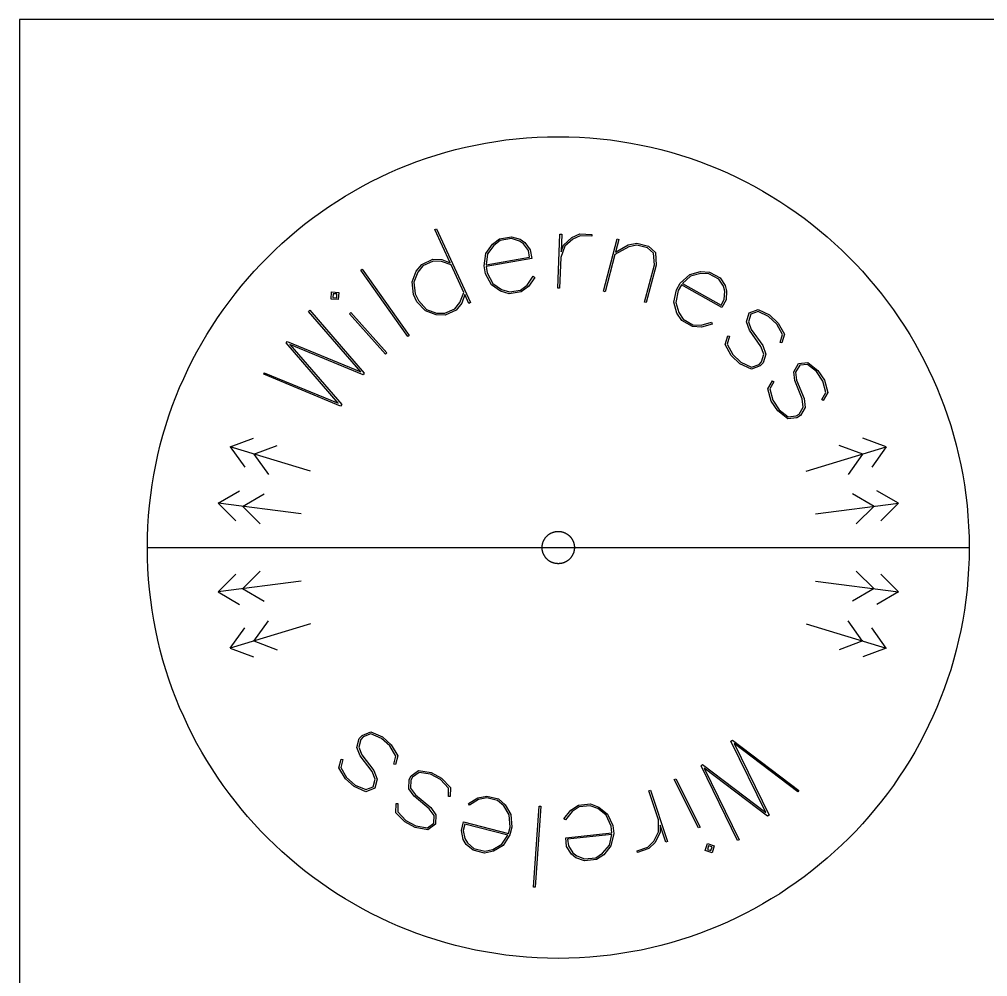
# Model space of a CAD drawing. Extents: x -395 to 418, y -217 to 240.
# Drawn here: x -395.2 to -296.2, y 142.1 to 240 of the extents above; entities that cross this region are included whole.
import ezdxf

# ---------------------------------------------------------------- set-up
doc = ezdxf.new("R2010")
doc.units = 0
doc.layers.add('DEFAULT', color=7, linetype='CONTINUOUS')

# ---------------------------------------------------------------- blocks, each defined once
blk = doc.blocks.new('BLOCK_13')
at = {"layer": 'DEFAULT', "color": 7}
blk.add_line((-395.211, 239.965), (-395.211, -217.035), dxfattribs=at)
blk = doc.blocks.new('BLOCK_12')
at = {"layer": 'DEFAULT', "color": 7}
blk.add_line((417.789, 239.965), (-395.211, 239.965), dxfattribs=at)

msp = doc.modelspace()

# ---------------------------------------------------------------- linework, layer by layer
at = {"layer": 'DEFAULT', "color": 5}
for p, q in [((-345.476, 227.633), (-344.421, 227.754)), ((-344.421, 227.754), (-343.358, 227.848)), ((-343.358, 227.848), (-342.288, 227.916)), ((-342.288, 227.916), (-341.21, 227.957)), ((-341.21, 227.957), (-340.126, 227.971)), ((-340.126, 227.971), (-339.042, 227.957)), ((-339.042, 227.957), (-337.965, 227.916)), ((-337.965, 227.916), (-336.895, 227.848)), ((-336.895, 227.848), (-335.832, 227.754)), ((-335.832, 227.754), (-334.777, 227.633)), ((-350.623, 226.648), (-349.612, 226.895)), ((-349.612, 226.895), (-348.591, 227.117)), ((-348.591, 227.117), (-347.561, 227.315)), ((-347.561, 227.315), (-346.523, 227.487)), ((-346.523, 227.487), (-345.476, 227.633)), ((-334.777, 227.633), (-333.73, 227.487)), ((-333.73, 227.487), (-332.692, 227.315)), ((-332.692, 227.315), (-331.662, 227.117)), ((-331.662, 227.117), (-330.641, 226.895)), ((-330.641, 226.895), (-329.63, 226.648)), ((-354.567, 225.422), (-353.597, 225.764)), ((-353.597, 225.764), (-352.616, 226.082)), ((-352.616, 226.082), (-351.624, 226.377)), ((-351.624, 226.377), (-350.623, 226.648)), ((-329.63, 226.648), (-328.628, 226.377)), ((-328.628, 226.377), (-327.637, 226.082)), ((-327.637, 226.082), (-326.656, 225.764)), ((-326.656, 225.764), (-325.685, 225.422)), ((-357.411, 224.261), (-356.475, 224.67)), ((-356.475, 224.67), (-355.527, 225.057)), ((-355.527, 225.057), (-354.567, 225.422)), ((-325.685, 225.422), (-324.726, 225.057)), ((-324.726, 225.057), (-323.778, 224.67)), ((-323.778, 224.67), (-322.842, 224.261)), ((-359.247, 223.376), (-358.335, 223.829)), ((-358.335, 223.829), (-357.411, 224.261)), ((-322.842, 224.261), (-321.918, 223.829)), ((-321.918, 223.829), (-321.006, 223.376)), ((-361.032, 222.406), (-360.146, 222.902)), ((-360.146, 222.902), (-359.247, 223.376)), ((-321.006, 223.376), (-320.107, 222.902)), ((-320.107, 222.902), (-319.221, 222.406)), ((-362.764, 221.354), (-361.905, 221.89)), ((-361.905, 221.89), (-361.032, 222.406)), ((-319.221, 222.406), (-318.348, 221.89)), ((-318.348, 221.89), (-317.489, 221.354)), ((-364.44, 220.222), (-363.609, 220.798)), ((-363.609, 220.798), (-362.764, 221.354)), ((-317.489, 221.354), (-316.644, 220.798)), ((-316.644, 220.798), (-315.813, 220.222)), ((-365.256, 219.627), (-364.44, 220.222)), ((-315.813, 220.222), (-314.997, 219.627)), ((-366.842, 218.38), (-366.057, 219.013)), ((-366.057, 219.013), (-365.256, 219.627)), ((-314.997, 219.627), (-314.196, 219.013)), ((-314.196, 219.013), (-313.41, 218.38)), ((-367.612, 217.729), (-366.842, 218.38)), ((-313.41, 218.38), (-312.64, 217.729)), ((-369.104, 216.373), (-368.366, 217.06)), ((-368.366, 217.06), (-367.612, 217.729)), ((-312.64, 217.729), (-311.886, 217.06)), ((-311.886, 217.06), (-311.149, 216.373)), ((-369.825, 215.669), (-369.104, 216.373)), ((-311.149, 216.373), (-310.428, 215.669)), ((-371.216, 214.211), (-370.529, 214.948)), ((-370.529, 214.948), (-369.825, 215.669)), ((-310.428, 215.669), (-309.724, 214.948)), ((-309.724, 214.948), (-309.037, 214.211)), ((-371.885, 213.457), (-371.216, 214.211)), ((-309.037, 214.211), (-308.368, 213.457)), ((-372.536, 212.687), (-371.885, 213.457)), ((-308.368, 213.457), (-307.717, 212.687)), ((-373.782, 211.1), (-373.168, 211.901)), ((-373.168, 211.901), (-372.536, 212.687)), ((-307.717, 212.687), (-307.084, 211.901)), ((-307.084, 211.901), (-306.47, 211.1)), ((-374.378, 210.284), (-373.782, 211.1)), ((-306.47, 211.1), (-305.875, 210.284)), ((-374.953, 209.453), (-374.378, 210.284)), ((-305.875, 210.284), (-305.299, 209.453)), ((-375.51, 208.608), (-374.953, 209.453)), ((-305.299, 209.453), (-304.743, 208.608)), ((-376.046, 207.749), (-375.51, 208.608)), ((-304.743, 208.608), (-304.207, 207.749)), ((-377.057, 205.99), (-376.562, 206.876)), ((-376.562, 206.876), (-376.046, 207.749)), ((-304.207, 207.749), (-303.691, 206.876)), ((-303.691, 206.876), (-303.196, 205.99)), ((-377.532, 205.091), (-377.057, 205.99)), ((-303.196, 205.99), (-302.721, 205.091)), ((-377.985, 204.179), (-377.532, 205.091)), ((-302.721, 205.091), (-302.268, 204.179)), ((-378.416, 203.255), (-377.985, 204.179)), ((-302.268, 204.179), (-301.836, 203.255)), ((-378.826, 202.319), (-378.416, 203.255)), ((-301.836, 203.255), (-301.427, 202.319)), ((-379.213, 201.371), (-378.826, 202.319)), ((-301.427, 202.319), (-301.04, 201.371)), ((-379.578, 200.412), (-379.213, 201.371)), ((-301.04, 201.371), (-300.675, 200.412)), ((-379.92, 199.441), (-379.578, 200.412)), ((-300.675, 200.412), (-300.333, 199.441)), ((-380.238, 198.46), (-379.92, 199.441)), ((-300.333, 199.441), (-300.015, 198.46)), ((-380.533, 197.469), (-380.238, 198.46)), ((-300.015, 198.46), (-299.72, 197.469)), ((-380.804, 196.467), (-380.533, 197.469)), ((-299.72, 197.469), (-299.449, 196.467)), ((-381.051, 195.456), (-380.804, 196.467)), ((-299.449, 196.467), (-299.202, 195.456)), ((-381.273, 194.435), (-381.051, 195.456)), ((-299.202, 195.456), (-298.98, 194.435)), ((-381.47, 193.405), (-381.273, 194.435)), ((-298.98, 194.435), (-298.782, 193.405)), ((-381.642, 192.367), (-381.47, 193.405)), ((-298.782, 193.405), (-298.61, 192.367)), ((-381.789, 191.32), (-381.642, 192.367)), ((-298.61, 192.367), (-298.464, 191.32)), ((-381.909, 190.265), (-381.789, 191.32)), ((-298.464, 191.32), (-298.343, 190.265)), ((-382.004, 189.202), (-381.909, 190.265)), ((-298.343, 190.265), (-298.249, 189.202)), ((-382.072, 188.132), (-382.004, 189.202)), ((-298.249, 189.202), (-298.181, 188.132)), ((-382.113, 187.055), (-382.072, 188.132)), ((-298.181, 188.132), (-298.14, 187.055)), ((-341.374, 187.051), (-341.348, 187.08)), ((-341.348, 187.08), (-341.321, 187.109)), ((-341.321, 187.109), (-341.293, 187.137)), ((-341.293, 187.137), (-341.265, 187.165)), ((-341.265, 187.165), (-341.236, 187.192)), ((-341.236, 187.192), (-341.206, 187.218)), ((-341.206, 187.218), (-341.176, 187.244)), ((-341.176, 187.244), (-341.145, 187.269)), ((-341.145, 187.269), (-341.114, 187.293)), ((-341.114, 187.293), (-341.082, 187.316)), ((-341.082, 187.316), (-341.049, 187.339)), ((-341.049, 187.339), (-341.016, 187.361)), ((-341.016, 187.361), (-340.982, 187.382)), ((-340.982, 187.382), (-340.948, 187.402)), ((-340.948, 187.402), (-340.913, 187.422)), ((-340.913, 187.422), (-340.878, 187.44)), ((-340.878, 187.44), (-340.842, 187.458)), ((-340.842, 187.458), (-340.805, 187.475)), ((-340.805, 187.475), (-340.769, 187.491)), ((-340.769, 187.491), (-340.731, 187.506)), ((-340.731, 187.506), (-340.694, 187.521)), ((-340.694, 187.521), (-340.656, 187.534)), ((-340.656, 187.534), (-340.617, 187.547)), ((-340.617, 187.547), (-340.578, 187.558)), ((-340.578, 187.558), (-340.539, 187.569)), ((-340.539, 187.569), (-340.499, 187.578)), ((-340.499, 187.578), (-340.459, 187.587)), ((-340.459, 187.587), (-340.418, 187.595)), ((-340.418, 187.595), (-340.378, 187.602)), ((-340.378, 187.602), (-340.336, 187.607)), ((-340.336, 187.607), (-340.295, 187.612)), ((-340.295, 187.612), (-340.253, 187.616)), ((-340.253, 187.616), (-340.211, 187.619)), ((-340.211, 187.619), (-340.169, 187.62)), ((-340.169, 187.62), (-340.126, 187.621)), ((-340.126, 187.621), (-340.084, 187.62)), ((-340.084, 187.62), (-340.041, 187.619)), ((-340.041, 187.619), (-339.999, 187.616)), ((-339.999, 187.616), (-339.958, 187.612)), ((-339.958, 187.612), (-339.916, 187.607)), ((-339.916, 187.607), (-339.875, 187.602)), ((-339.875, 187.602), (-339.834, 187.595)), ((-339.834, 187.595), (-339.794, 187.587)), ((-339.794, 187.587), (-339.754, 187.578)), ((-339.754, 187.578), (-339.714, 187.569)), ((-339.714, 187.569), (-339.675, 187.558)), ((-339.675, 187.558), (-339.636, 187.547)), ((-339.636, 187.547), (-339.597, 187.534)), ((-339.597, 187.534), (-339.559, 187.521)), ((-339.559, 187.521), (-339.521, 187.506)), ((-339.521, 187.506), (-339.484, 187.491)), ((-339.484, 187.491), (-339.447, 187.475)), ((-339.447, 187.475), (-339.411, 187.458)), ((-339.411, 187.458), (-339.375, 187.44)), ((-339.375, 187.44), (-339.34, 187.422)), ((-339.34, 187.422), (-339.305, 187.402)), ((-339.305, 187.402), (-339.271, 187.382)), ((-339.271, 187.382), (-339.237, 187.361)), ((-339.237, 187.361), (-339.204, 187.339)), ((-339.204, 187.339), (-339.171, 187.316)), ((-339.171, 187.316), (-339.139, 187.293)), ((-339.139, 187.293), (-339.108, 187.269)), ((-339.108, 187.269), (-339.077, 187.244)), ((-339.077, 187.244), (-339.047, 187.218)), ((-339.047, 187.218), (-339.017, 187.192)), ((-339.017, 187.192), (-338.988, 187.165)), ((-338.988, 187.165), (-338.96, 187.137)), ((-338.96, 187.137), (-338.932, 187.109)), ((-338.932, 187.109), (-338.905, 187.08)), ((-338.905, 187.08), (-338.879, 187.051)), ((-382.126, 185.971), (-382.113, 187.055)), ((-341.774, 186.056), (-341.772, 186.098)), ((-341.772, 186.098), (-341.768, 186.139)), ((-341.768, 186.139), (-341.763, 186.181)), ((-341.763, 186.181), (-341.757, 186.222)), ((-341.757, 186.222), (-341.751, 186.263)), ((-341.751, 186.263), (-341.743, 186.303)), ((-341.743, 186.303), (-341.734, 186.343)), ((-341.734, 186.343), (-341.724, 186.383)), ((-341.724, 186.383), (-341.714, 186.422)), ((-341.714, 186.422), (-341.702, 186.461)), ((-341.702, 186.461), (-341.69, 186.5)), ((-341.69, 186.5), (-341.676, 186.538)), ((-341.676, 186.538), (-341.662, 186.576)), ((-341.662, 186.576), (-341.647, 186.613)), ((-341.647, 186.613), (-341.631, 186.65)), ((-341.631, 186.65), (-341.614, 186.686)), ((-341.614, 186.686), (-341.596, 186.722)), ((-341.596, 186.722), (-341.577, 186.757)), ((-341.577, 186.757), (-341.558, 186.792)), ((-341.558, 186.792), (-341.537, 186.826)), ((-341.537, 186.826), (-341.516, 186.86)), ((-341.516, 186.86), (-341.495, 186.893)), ((-341.495, 186.893), (-341.472, 186.926)), ((-341.472, 186.926), (-341.449, 186.958)), ((-341.449, 186.958), (-341.424, 186.989)), ((-341.424, 186.989), (-341.4, 187.02)), ((-341.4, 187.02), (-341.374, 187.051)), ((-338.879, 187.051), (-338.853, 187.02)), ((-338.853, 187.02), (-338.828, 186.989)), ((-338.828, 186.989), (-338.804, 186.958)), ((-338.804, 186.958), (-338.781, 186.926)), ((-338.781, 186.926), (-338.758, 186.893)), ((-338.758, 186.893), (-338.736, 186.86)), ((-338.736, 186.86), (-338.715, 186.826)), ((-338.715, 186.826), (-338.695, 186.792)), ((-338.695, 186.792), (-338.675, 186.757)), ((-338.675, 186.757), (-338.657, 186.722)), ((-338.657, 186.722), (-338.639, 186.686)), ((-338.639, 186.686), (-338.622, 186.65)), ((-338.622, 186.65), (-338.606, 186.613)), ((-338.606, 186.613), (-338.591, 186.576)), ((-338.591, 186.576), (-338.576, 186.538)), ((-338.576, 186.538), (-338.563, 186.5)), ((-338.563, 186.5), (-338.551, 186.461)), ((-338.551, 186.461), (-338.539, 186.422)), ((-338.539, 186.422), (-338.528, 186.383)), ((-338.528, 186.383), (-338.519, 186.343)), ((-338.519, 186.343), (-338.51, 186.303)), ((-338.51, 186.303), (-338.502, 186.263)), ((-338.502, 186.263), (-338.495, 186.222)), ((-338.495, 186.222), (-338.49, 186.181)), ((-338.49, 186.181), (-338.485, 186.139)), ((-338.485, 186.139), (-338.481, 186.098)), ((-338.481, 186.098), (-338.478, 186.056)), ((-298.14, 187.055), (-298.126, 185.971)), ((-382.113, 184.887), (-382.126, 185.971)), ((-382.126, 185.971), (-298.126, 185.971)), ((-341.776, 186.013), (-341.774, 186.056)), ((-341.776, 185.971), (-341.776, 186.013)), ((-341.776, 185.928), (-341.776, 185.971)), ((-341.774, 185.886), (-341.776, 185.928)), ((-341.772, 185.844), (-341.774, 185.886)), ((-341.768, 185.802), (-341.772, 185.844)), ((-341.763, 185.761), (-341.768, 185.802)), ((-341.757, 185.719), (-341.763, 185.761)), ((-341.751, 185.679), (-341.757, 185.719)), ((-341.743, 185.638), (-341.751, 185.679)), ((-341.734, 185.598), (-341.743, 185.638)), ((-341.724, 185.558), (-341.734, 185.598)), ((-341.714, 185.519), (-341.724, 185.558)), ((-341.702, 185.48), (-341.714, 185.519)), ((-341.69, 185.441), (-341.702, 185.48)), ((-341.676, 185.403), (-341.69, 185.441)), ((-341.662, 185.366), (-341.676, 185.403)), ((-341.647, 185.328), (-341.662, 185.366)), ((-341.631, 185.292), (-341.647, 185.328)), ((-341.614, 185.255), (-341.631, 185.292)), ((-341.596, 185.22), (-341.614, 185.255)), ((-341.577, 185.184), (-341.596, 185.22)), ((-341.558, 185.149), (-341.577, 185.184)), ((-341.537, 185.115), (-341.558, 185.149)), ((-341.516, 185.081), (-341.537, 185.115)), ((-341.495, 185.048), (-341.516, 185.081)), ((-338.736, 185.081), (-338.758, 185.048)), ((-338.715, 185.115), (-338.736, 185.081)), ((-338.695, 185.149), (-338.715, 185.115)), ((-338.675, 185.184), (-338.695, 185.149)), ((-338.657, 185.22), (-338.675, 185.184)), ((-338.639, 185.255), (-338.657, 185.22)), ((-338.622, 185.292), (-338.639, 185.255)), ((-338.606, 185.328), (-338.622, 185.292)), ((-338.591, 185.366), (-338.606, 185.328)), ((-338.576, 185.403), (-338.591, 185.366)), ((-338.563, 185.441), (-338.576, 185.403)), ((-338.551, 185.48), (-338.563, 185.441)), ((-338.539, 185.519), (-338.551, 185.48)), ((-338.528, 185.558), (-338.539, 185.519)), ((-338.519, 185.598), (-338.528, 185.558)), ((-338.51, 185.638), (-338.519, 185.598)), ((-338.502, 185.679), (-338.51, 185.638)), ((-338.495, 185.719), (-338.502, 185.679)), ((-338.49, 185.761), (-338.495, 185.719)), ((-338.485, 185.802), (-338.49, 185.761)), ((-338.481, 185.844), (-338.485, 185.802)), ((-338.478, 185.886), (-338.481, 185.844)), ((-338.478, 186.056), (-338.477, 186.013)), ((-338.477, 185.928), (-338.478, 185.886)), ((-338.477, 186.013), (-338.476, 185.971)), ((-338.476, 185.971), (-338.477, 185.928)), ((-298.126, 185.971), (-298.14, 184.887)), ((-382.072, 183.809), (-382.113, 184.887)), ((-341.472, 185.016), (-341.495, 185.048)), ((-341.449, 184.983), (-341.472, 185.016)), ((-341.424, 184.952), (-341.449, 184.983)), ((-341.4, 184.921), (-341.424, 184.952)), ((-341.374, 184.891), (-341.4, 184.921)), ((-341.348, 184.861), (-341.374, 184.891)), ((-341.321, 184.832), (-341.348, 184.861)), ((-341.293, 184.804), (-341.321, 184.832)), ((-341.265, 184.776), (-341.293, 184.804)), ((-341.236, 184.749), (-341.265, 184.776)), ((-341.206, 184.723), (-341.236, 184.749)), ((-341.176, 184.697), (-341.206, 184.723)), ((-341.145, 184.673), (-341.176, 184.697)), ((-341.114, 184.648), (-341.145, 184.673)), ((-341.082, 184.625), (-341.114, 184.648)), ((-341.049, 184.602), (-341.082, 184.625)), ((-341.016, 184.581), (-341.049, 184.602)), ((-340.982, 184.56), (-341.016, 184.581)), ((-340.948, 184.539), (-340.982, 184.56)), ((-340.913, 184.52), (-340.948, 184.539)), ((-340.878, 184.501), (-340.913, 184.52)), ((-340.842, 184.483), (-340.878, 184.501)), ((-340.805, 184.466), (-340.842, 184.483)), ((-340.769, 184.45), (-340.805, 184.466)), ((-340.731, 184.435), (-340.769, 184.45)), ((-340.694, 184.421), (-340.731, 184.435)), ((-340.656, 184.407), (-340.694, 184.421)), ((-340.617, 184.395), (-340.656, 184.407)), ((-340.578, 184.383), (-340.617, 184.395)), ((-340.539, 184.373), (-340.578, 184.383)), ((-340.499, 184.363), (-340.539, 184.373)), ((-340.459, 184.354), (-340.499, 184.363)), ((-340.418, 184.346), (-340.459, 184.354)), ((-340.378, 184.34), (-340.418, 184.346)), ((-340.336, 184.334), (-340.378, 184.34)), ((-340.295, 184.329), (-340.336, 184.334)), ((-340.253, 184.326), (-340.295, 184.329)), ((-340.211, 184.323), (-340.253, 184.326)), ((-340.169, 184.321), (-340.211, 184.323)), ((-340.126, 184.321), (-340.169, 184.321)), ((-340.084, 184.321), (-340.126, 184.321)), ((-340.041, 184.323), (-340.084, 184.321)), ((-339.999, 184.326), (-340.041, 184.323)), ((-339.958, 184.329), (-339.999, 184.326)), ((-339.916, 184.334), (-339.958, 184.329)), ((-339.875, 184.34), (-339.916, 184.334)), ((-339.834, 184.346), (-339.875, 184.34)), ((-339.794, 184.354), (-339.834, 184.346)), ((-339.754, 184.363), (-339.794, 184.354)), ((-339.714, 184.373), (-339.754, 184.363)), ((-339.675, 184.383), (-339.714, 184.373)), ((-339.636, 184.395), (-339.675, 184.383)), ((-339.597, 184.407), (-339.636, 184.395)), ((-339.559, 184.421), (-339.597, 184.407)), ((-339.521, 184.435), (-339.559, 184.421)), ((-339.484, 184.45), (-339.521, 184.435)), ((-339.447, 184.466), (-339.484, 184.45)), ((-339.411, 184.483), (-339.447, 184.466)), ((-339.375, 184.501), (-339.411, 184.483)), ((-339.34, 184.52), (-339.375, 184.501)), ((-339.305, 184.539), (-339.34, 184.52)), ((-339.271, 184.56), (-339.305, 184.539)), ((-339.237, 184.581), (-339.271, 184.56)), ((-339.204, 184.602), (-339.237, 184.581)), ((-339.171, 184.625), (-339.204, 184.602)), ((-339.139, 184.648), (-339.171, 184.625)), ((-339.108, 184.673), (-339.139, 184.648)), ((-339.077, 184.697), (-339.108, 184.673)), ((-339.047, 184.723), (-339.077, 184.697)), ((-339.017, 184.749), (-339.047, 184.723)), ((-338.988, 184.776), (-339.017, 184.749)), ((-338.96, 184.804), (-338.988, 184.776)), ((-338.932, 184.832), (-338.96, 184.804)), ((-338.905, 184.861), (-338.932, 184.832)), ((-338.879, 184.891), (-338.905, 184.861)), ((-338.853, 184.921), (-338.879, 184.891)), ((-338.828, 184.952), (-338.853, 184.921)), ((-338.804, 184.983), (-338.828, 184.952)), ((-338.781, 185.016), (-338.804, 184.983)), ((-338.758, 185.048), (-338.781, 185.016)), ((-298.14, 184.887), (-298.181, 183.809)), ((-382.004, 182.739), (-382.072, 183.809)), ((-298.181, 183.809), (-298.249, 182.739)), ((-381.909, 181.676), (-382.004, 182.739)), ((-298.249, 182.739), (-298.343, 181.676)), ((-381.789, 180.621), (-381.909, 181.676)), ((-298.343, 181.676), (-298.464, 180.621)), ((-381.642, 179.575), (-381.789, 180.621)), ((-298.464, 180.621), (-298.61, 179.575)), ((-381.47, 178.536), (-381.642, 179.575)), ((-298.61, 179.575), (-298.782, 178.536)), ((-381.273, 177.506), (-381.47, 178.536)), ((-298.782, 178.536), (-298.98, 177.506)), ((-381.051, 176.486), (-381.273, 177.506)), ((-298.98, 177.506), (-299.202, 176.486)), ((-380.804, 175.474), (-381.051, 176.486)), ((-299.202, 176.486), (-299.449, 175.474)), ((-380.533, 174.473), (-380.804, 175.474)), ((-299.449, 175.474), (-299.72, 174.473)), ((-380.238, 173.481), (-380.533, 174.473)), ((-299.72, 174.473), (-300.015, 173.481)), ((-379.92, 172.5), (-380.238, 173.481)), ((-300.015, 173.481), (-300.333, 172.5)), ((-379.578, 171.53), (-379.92, 172.5)), ((-300.333, 172.5), (-300.675, 171.53)), ((-379.213, 170.57), (-379.578, 171.53)), ((-300.675, 171.53), (-301.04, 170.57)), ((-378.826, 169.622), (-379.213, 170.57)), ((-301.04, 170.57), (-301.427, 169.622)), ((-378.416, 168.686), (-378.826, 169.622)), ((-301.427, 169.622), (-301.836, 168.686)), ((-377.985, 167.762), (-378.416, 168.686)), ((-301.836, 168.686), (-302.268, 167.762)), ((-377.532, 166.85), (-377.985, 167.762)), ((-302.268, 167.762), (-302.721, 166.85)), ((-377.057, 165.951), (-377.532, 166.85)), ((-302.721, 166.85), (-303.196, 165.951)), ((-376.562, 165.065), (-377.057, 165.951)), ((-303.196, 165.951), (-303.691, 165.065)), ((-376.046, 164.192), (-376.562, 165.065)), ((-303.691, 165.065), (-304.207, 164.192)), ((-375.51, 163.333), (-376.046, 164.192)), ((-374.953, 162.488), (-375.51, 163.333)), ((-304.743, 163.333), (-305.299, 162.488)), ((-304.207, 164.192), (-304.743, 163.333)), ((-374.378, 161.657), (-374.953, 162.488)), ((-305.299, 162.488), (-305.875, 161.657)), ((-373.782, 160.841), (-374.378, 161.657)), ((-305.875, 161.657), (-306.47, 160.841)), ((-373.168, 160.04), (-373.782, 160.841)), ((-306.47, 160.841), (-307.084, 160.04)), ((-372.536, 159.255), (-373.168, 160.04)), ((-307.084, 160.04), (-307.717, 159.255)), ((-371.885, 158.485), (-372.536, 159.255)), ((-371.216, 157.731), (-371.885, 158.485)), ((-308.368, 158.485), (-309.037, 157.731)), ((-307.717, 159.255), (-308.368, 158.485)), ((-370.529, 156.993), (-371.216, 157.731)), ((-309.037, 157.731), (-309.724, 156.993)), ((-369.825, 156.272), (-370.529, 156.993)), ((-309.724, 156.993), (-310.428, 156.272)), ((-369.104, 155.568), (-369.825, 156.272)), ((-368.366, 154.882), (-369.104, 155.568)), ((-311.149, 155.568), (-311.886, 154.882)), ((-310.428, 156.272), (-311.149, 155.568)), ((-367.612, 154.213), (-368.366, 154.882)), ((-311.886, 154.882), (-312.64, 154.213)), ((-366.842, 153.561), (-367.612, 154.213)), ((-366.057, 152.929), (-366.842, 153.561)), ((-313.41, 153.561), (-314.196, 152.929)), ((-312.64, 154.213), (-313.41, 153.561)), ((-365.256, 152.315), (-366.057, 152.929)), ((-314.196, 152.929), (-314.997, 152.315)), ((-364.44, 151.719), (-365.256, 152.315)), ((-363.609, 151.144), (-364.44, 151.719)), ((-315.813, 151.719), (-316.644, 151.144)), ((-314.997, 152.315), (-315.813, 151.719)), ((-362.764, 150.587), (-363.609, 151.144)), ((-361.905, 150.051), (-362.764, 150.587)), ((-317.489, 150.587), (-318.348, 150.051)), ((-316.644, 151.144), (-317.489, 150.587)), ((-361.032, 149.535), (-361.905, 150.051)), ((-360.146, 149.04), (-361.032, 149.535)), ((-319.221, 149.535), (-320.107, 149.04)), ((-318.348, 150.051), (-319.221, 149.535)), ((-359.247, 148.565), (-360.146, 149.04)), ((-358.335, 148.112), (-359.247, 148.565)), ((-321.006, 148.565), (-321.918, 148.112)), ((-320.107, 149.04), (-321.006, 148.565)), ((-357.411, 147.681), (-358.335, 148.112)), ((-356.475, 147.271), (-357.411, 147.681)), ((-322.842, 147.681), (-323.778, 147.271)), ((-321.918, 148.112), (-322.842, 147.681)), ((-355.527, 146.884), (-356.475, 147.271)), ((-354.567, 146.519), (-355.527, 146.884)), ((-353.597, 146.177), (-354.567, 146.519)), ((-325.685, 146.519), (-326.656, 146.177)), ((-324.726, 146.884), (-325.685, 146.519)), ((-323.778, 147.271), (-324.726, 146.884)), ((-352.616, 145.859), (-353.597, 146.177)), ((-351.624, 145.564), (-352.616, 145.859)), ((-350.623, 145.293), (-351.624, 145.564)), ((-328.628, 145.564), (-329.63, 145.293)), ((-327.637, 145.859), (-328.628, 145.564)), ((-326.656, 146.177), (-327.637, 145.859)), ((-349.612, 145.046), (-350.623, 145.293)), ((-348.591, 144.824), (-349.612, 145.046)), ((-347.561, 144.627), (-348.591, 144.824)), ((-346.523, 144.455), (-347.561, 144.627)), ((-332.692, 144.627), (-333.73, 144.455)), ((-331.662, 144.824), (-332.692, 144.627)), ((-330.641, 145.046), (-331.662, 144.824)), ((-329.63, 145.293), (-330.641, 145.046)), ((-345.476, 144.308), (-346.523, 144.455)), ((-344.421, 144.188), (-345.476, 144.308)), ((-343.358, 144.093), (-344.421, 144.188)), ((-342.288, 144.025), (-343.358, 144.093)), ((-341.21, 143.984), (-342.288, 144.025)), ((-340.126, 143.971), (-341.21, 143.984)), ((-339.042, 143.984), (-340.126, 143.971)), ((-337.965, 144.025), (-339.042, 143.984)), ((-336.895, 144.093), (-337.965, 144.025)), ((-335.832, 144.188), (-336.895, 144.093)), ((-334.777, 144.308), (-335.832, 144.188)), ((-333.73, 144.455), (-334.777, 144.308))]:
    msp.add_line(p, q, dxfattribs=at)
at = {"layer": 'DEFAULT', "color": 1}
for p, q in [((-352.742, 218.48), (-352.576, 218.556)), ((-351.183, 215.083), (-352.742, 218.48)), ((-352.576, 218.556), (-349.114, 211.011)), ((-346.117, 217.535), (-344.907, 217.748)), ((-344.907, 217.748), (-344.028, 217.493)), ((-340.168, 212.493), (-339.958, 218.023)), ((-339.958, 218.023), (-339.777, 218.016)), ((-339.777, 218.016), (-339.846, 216.199)), ((-338.753, 217.663), (-337.917, 218.034)), ((-337.882, 217.851), (-338.644, 217.5)), ((-337.917, 218.034), (-336.705, 217.988)), ((-336.712, 217.806), (-337.882, 217.851)), ((-336.705, 217.988), (-336.712, 217.806)), ((-347.518, 216.042), (-346.862, 216.996)), ((-346.718, 216.863), (-347.35, 215.984)), ((-346.862, 216.996), (-346.117, 217.535)), ((-346.057, 217.361), (-346.718, 216.863)), ((-344.917, 217.561), (-346.057, 217.361)), ((-344.099, 217.307), (-344.917, 217.561)), ((-343.671, 217.007), (-344.099, 217.307)), ((-344.028, 217.493), (-343.543, 217.153)), ((-343.17, 216.331), (-343.671, 217.007)), ((-343.543, 217.153), (-342.999, 216.409)), ((-339.439, 216.776), (-339.868, 215.611)), ((-339.846, 216.199), (-339.6, 216.868)), ((-339.6, 216.868), (-338.753, 217.663)), ((-338.644, 217.5), (-339.439, 216.776)), ((-335.517, 212.172), (-334.098, 217.521)), ((-333.922, 217.474), (-334.273, 216.153)), ((-334.273, 216.153), (-332.996, 216.904)), ((-334.098, 217.521), (-333.922, 217.474)), ((-332.996, 216.904), (-332.099, 217.082)), ((-332.105, 216.895), (-332.926, 216.721)), ((-330.993, 216.6), (-332.105, 216.895)), ((-332.099, 217.082), (-330.905, 216.765)), ((-330.905, 216.765), (-330.196, 216.149)), ((-347.709, 214.771), (-347.518, 216.042)), ((-347.35, 215.984), (-347.511, 214.885)), ((-343.053, 215.666), (-343.17, 216.331)), ((-342.999, 216.409), (-342.842, 215.519)), ((-334.337, 215.911), (-335.341, 212.125)), ((-332.926, 216.721), (-334.337, 215.911)), ((-330.378, 216.052), (-330.993, 216.6)), ((-330.3, 214.876), (-330.378, 216.052)), ((-330.196, 216.149), (-330.121, 214.841)), ((-354.658, 214.21), (-354.074, 214.921)), ((-353.957, 214.775), (-354.484, 214.112)), ((-354.074, 214.921), (-352.957, 215.434)), ((-352.919, 215.251), (-353.957, 214.775)), ((-352.957, 215.434), (-352.043, 215.411)), ((-352.064, 215.213), (-352.919, 215.251)), ((-351.078, 214.855), (-352.064, 215.213)), ((-352.043, 215.411), (-351.183, 215.083)), ((-349.791, 212.051), (-351.078, 214.855)), ((-342.842, 215.519), (-347.512, 214.7)), ((-347.511, 214.885), (-343.053, 215.666)), ((-339.868, 215.611), (-339.986, 212.486)), ((-331.313, 211.057), (-330.3, 214.876)), ((-330.121, 214.841), (-331.137, 211.01)), ((-360.315, 214.322), (-360.167, 214.427)), ((-355.513, 207.55), (-360.315, 214.322)), ((-360.167, 214.427), (-355.365, 207.655)), ((-355.049, 213.121), (-354.658, 214.21)), ((-354.484, 214.112), (-354.874, 213.109)), ((-347.568, 213.968), (-347.709, 214.771)), ((-346.956, 212.839), (-347.568, 213.968)), ((-347.512, 214.7), (-347.397, 214.045)), ((-347.397, 214.045), (-346.81, 212.952)), ((-327.65, 213.014), (-326.694, 213.872)), ((-326.694, 213.872), (-325.581, 214.192)), ((-325.555, 213.997), (-326.601, 213.72)), ((-325.581, 214.192), (-324.664, 214.134)), ((-324.728, 213.961), (-325.555, 213.997)), ((-323.721, 213.39), (-324.728, 213.961)), ((-324.664, 214.134), (-323.594, 213.527)), ((-354.912, 211.844), (-355.049, 213.121)), ((-354.874, 213.109), (-354.743, 211.911)), ((-346.016, 212.17), (-346.956, 212.839)), ((-346.81, 212.952), (-345.917, 212.336)), ((-343.996, 212.294), (-343.318, 212.799)), ((-343.318, 212.799), (-342.687, 213.705)), ((-342.527, 213.593), (-343.182, 212.666)), ((-342.687, 213.705), (-342.527, 213.593)), ((-328.052, 212.304), (-327.65, 213.014)), ((-327.543, 212.833), (-327.871, 212.255)), ((-323.42, 210.494), (-327.543, 212.833)), ((-326.601, 213.72), (-327.425, 212.975)), ((-327.425, 212.975), (-323.488, 210.742)), ((-323.251, 212.674), (-323.721, 213.39)), ((-323.594, 213.527), (-323.078, 212.773)), ((-363.34, 211.369), (-363.297, 212.101)), ((-363.297, 212.101), (-362.565, 212.058)), ((-363.131, 211.915), (-363.154, 211.534)), ((-362.751, 211.892), (-363.131, 211.915)), ((-362.773, 211.512), (-362.751, 211.892)), ((-362.565, 212.058), (-362.609, 211.326)), ((-354.572, 211.102), (-354.912, 211.844)), ((-354.743, 211.911), (-354.426, 211.221)), ((-350.175, 211.036), (-349.791, 212.051)), ((-349.686, 211.822), (-349.999, 210.957)), ((-349.279, 210.935), (-349.686, 211.822)), ((-345.131, 211.911), (-346.016, 212.17)), ((-345.917, 212.336), (-345.121, 212.097)), ((-343.92, 212.123), (-345.131, 211.911)), ((-345.121, 212.097), (-343.996, 212.294)), ((-343.182, 212.666), (-343.92, 212.123)), ((-339.986, 212.486), (-340.168, 212.493)), ((-335.341, 212.125), (-335.517, 212.172)), ((-328.298, 211.043), (-328.052, 212.304)), ((-327.871, 212.255), (-328.114, 211.038)), ((-323.112, 212.17), (-323.251, 212.674)), ((-323.155, 211.33), (-323.112, 212.17)), ((-323.078, 212.773), (-322.921, 212.201)), ((-322.921, 212.201), (-322.974, 211.281)), ((-362.609, 211.326), (-363.34, 211.369)), ((-363.154, 211.534), (-362.773, 211.512)), ((-353.693, 210.165), (-354.572, 211.102)), ((-354.426, 211.221), (-353.581, 210.312)), ((-350.701, 210.386), (-350.175, 211.036)), ((-349.999, 210.957), (-350.575, 210.244)), ((-349.114, 211.011), (-349.279, 210.935)), ((-331.137, 211.01), (-331.313, 211.057)), ((-327.999, 209.929), (-328.298, 211.043)), ((-328.114, 211.038), (-327.816, 209.994)), ((-323.488, 210.742), (-323.155, 211.33)), ((-322.974, 211.281), (-323.42, 210.494)), ((-365.646, 210.114), (-365.508, 210.232)), ((-360.324, 203.941), (-365.646, 210.114)), ((-365.508, 210.232), (-359.95, 203.786)), ((-361.449, 209.879), (-361.313, 209.999)), ((-357.776, 205.74), (-361.449, 209.879)), ((-361.313, 209.999), (-357.64, 205.86)), ((-352.614, 209.757), (-353.693, 210.165)), ((-353.581, 210.312), (-352.56, 209.943)), ((-352.56, 209.943), (-351.73, 209.914)), ((-351.73, 209.914), (-350.701, 210.386)), ((-350.575, 210.244), (-351.692, 209.731)), ((-327.48, 209.166), (-327.999, 209.929)), ((-327.816, 209.994), (-327.354, 209.304)), ((-320.886, 209.047), (-320.608, 209.967)), ((-320.454, 209.83), (-320.694, 209.052)), ((-320.608, 209.967), (-319.698, 210.306)), ((-319.71, 210.095), (-320.454, 209.83)), ((-318.623, 209.595), (-319.71, 210.095)), ((-319.698, 210.306), (-318.52, 209.748)), ((-351.692, 209.731), (-352.614, 209.757)), ((-326.411, 208.56), (-327.48, 209.166)), ((-327.354, 209.304), (-326.361, 208.74)), ((-325.516, 208.699), (-324.453, 208.996)), ((-324.453, 208.996), (-324.401, 208.808)), ((-320.575, 208.179), (-320.886, 209.047)), ((-320.694, 209.052), (-320.402, 208.267)), ((-317.774, 208.795), (-318.623, 209.595)), ((-318.52, 209.748), (-317.641, 208.919)), ((-317.641, 208.919), (-317.011, 207.772)), ((-325.496, 208.51), (-326.411, 208.56)), ((-326.361, 208.74), (-325.516, 208.699)), ((-324.401, 208.808), (-325.496, 208.51)), ((-319.407, 206.539), (-320.575, 208.179)), ((-320.402, 208.267), (-319.232, 206.625)), ((-317.221, 207.743), (-317.774, 208.795)), ((-367.946, 206.892), (-367.836, 207.045)), ((-362.635, 200.74), (-367.946, 206.892)), ((-367.836, 207.045), (-360.324, 203.941)), ((-355.365, 207.655), (-355.513, 207.55)), ((-323.06, 206.741), (-322.793, 207.618)), ((-322.621, 207.579), (-322.859, 206.776)), ((-322.793, 207.618), (-322.621, 207.579)), ((-317.448, 206.933), (-317.221, 207.743)), ((-317.278, 206.887), (-317.448, 206.933)), ((-317.011, 207.772), (-317.278, 206.887)), ((-360.06, 203.635), (-367.573, 206.739)), ((-367.573, 206.739), (-362.261, 200.585)), ((-322.438, 205.593), (-323.06, 206.741)), ((-322.859, 206.776), (-322.292, 205.705)), ((-319.115, 205.748), (-319.407, 206.539)), ((-319.232, 206.625), (-318.917, 205.752)), ((-357.64, 205.86), (-357.776, 205.74)), ((-321.559, 204.765), (-322.438, 205.593)), ((-322.292, 205.705), (-321.449, 204.911)), ((-321.449, 204.911), (-320.37, 204.416)), ((-319.592, 204.698), (-319.354, 204.951)), ((-319.354, 204.951), (-319.115, 205.748)), ((-318.917, 205.752), (-319.191, 204.858)), ((-315.567, 204.78), (-314.603, 204.899)), ((-314.603, 204.899), (-313.586, 204.083)), ((-320.373, 204.207), (-321.559, 204.765)), ((-319.494, 204.537), (-320.373, 204.207)), ((-320.37, 204.416), (-319.592, 204.698)), ((-319.191, 204.858), (-319.494, 204.537)), ((-316.05, 203.949), (-315.567, 204.78)), ((-315.949, 203.032), (-316.05, 203.949)), ((-315.449, 204.611), (-315.862, 203.909)), ((-315.862, 203.909), (-315.76, 203.078)), ((-314.663, 204.696), (-315.449, 204.611)), ((-313.722, 203.958), (-314.663, 204.696)), ((-313.081, 202.983), (-313.722, 203.958)), ((-313.586, 204.083), (-312.923, 203.074)), ((-370.238, 203.68), (-370.173, 203.844)), ((-362.37, 200.434), (-370.238, 203.68)), ((-370.173, 203.844), (-362.635, 200.74)), ((-359.95, 203.786), (-360.06, 203.635)), ((-318.699, 202.209), (-318.237, 203.001)), ((-318.078, 202.923), (-318.496, 202.197)), ((-318.237, 203.001), (-318.078, 202.923)), ((-315.192, 201.167), (-315.949, 203.032)), ((-315.76, 203.078), (-315.002, 201.21)), ((-312.787, 201.832), (-313.081, 202.983)), ((-312.923, 203.074), (-312.576, 201.812)), ((-318.36, 200.949), (-318.699, 202.209)), ((-318.496, 202.197), (-318.191, 201.024)), ((-317.697, 199.94), (-318.36, 200.949)), ((-318.191, 201.024), (-317.556, 200.057)), ((-315.092, 200.331), (-315.192, 201.167)), ((-315.002, 201.21), (-314.898, 200.288)), ((-313.195, 201.097), (-312.787, 201.832)), ((-313.04, 201.012), (-313.195, 201.097)), ((-312.576, 201.812), (-313.04, 201.012)), ((-362.261, 200.585), (-362.37, 200.434)), ((-316.672, 199.122), (-317.697, 199.94)), ((-317.556, 200.057), (-316.621, 199.325)), ((-315.508, 199.609), (-315.092, 200.331)), ((-314.898, 200.288), (-315.371, 199.482)), ((-315.74, 199.24), (-316.672, 199.122)), ((-316.621, 199.325), (-315.799, 199.419)), ((-315.799, 199.419), (-315.508, 199.609)), ((-315.371, 199.482), (-315.74, 199.24)), ((-373.66, 196.251), (-371.27, 197.151)), ((-306.593, 196.251), (-308.983, 197.151)), ((-365.457, 193.768), (-373.66, 196.251)), ((-373.66, 196.251), (-372.17, 194.177)), ((-371.245, 195.511), (-368.855, 196.41)), ((-314.796, 193.768), (-306.593, 196.251)), ((-309.008, 195.511), (-311.398, 196.41)), ((-306.593, 196.251), (-308.083, 194.177)), ((-371.239, 195.528), (-369.75, 193.454)), ((-309.013, 195.528), (-310.503, 193.454)), ((-374.907, 190.492), (-372.702, 191.779)), ((-372.403, 190.166), (-370.197, 191.453)), ((-307.85, 190.166), (-310.056, 191.453)), ((-305.345, 190.492), (-307.551, 191.779)), ((-374.907, 190.492), (-373.092, 188.697)), ((-366.405, 189.417), (-374.907, 190.492)), ((-372.4, 190.184), (-370.585, 188.388)), ((-313.848, 189.417), (-305.345, 190.492)), ((-307.852, 190.184), (-309.668, 188.388)), ((-305.345, 190.492), (-307.161, 188.697)), ((-374.907, 181.449), (-373.092, 183.245)), ((-372.4, 181.758), (-370.585, 183.553)), ((-307.852, 181.758), (-309.668, 183.553)), ((-305.345, 181.449), (-307.161, 183.245)), ((-366.405, 182.525), (-374.907, 181.449)), ((-313.848, 182.525), (-305.345, 181.449)), ((-374.907, 181.449), (-372.702, 180.163)), ((-372.403, 181.775), (-370.197, 180.488)), ((-307.85, 181.775), (-310.056, 180.488)), ((-305.345, 181.449), (-307.551, 180.163)), ((-365.457, 178.174), (-373.66, 175.69)), ((-371.239, 176.414), (-369.75, 178.488)), ((-314.796, 178.174), (-306.593, 175.69)), ((-309.013, 176.414), (-310.503, 178.488)), ((-373.66, 175.69), (-372.17, 177.764)), ((-306.593, 175.69), (-308.083, 177.764)), ((-371.245, 176.431), (-368.855, 175.531)), ((-309.008, 176.431), (-311.398, 175.531)), ((-373.66, 175.69), (-371.27, 174.791)), ((-306.593, 175.69), (-308.983, 174.791)), ((-360.708, 165.538), (-360.462, 166.44)), ((-360.296, 166.353), (-360.51, 165.548)), ((-360.462, 166.44), (-360.169, 166.77)), ((-360.066, 166.613), (-360.296, 166.353)), ((-360.169, 166.77), (-359.3, 167.127)), ((-359.297, 166.918), (-360.066, 166.613)), ((-359.3, 167.127), (-358.097, 166.606)), ((-358.203, 166.456), (-359.297, 166.918)), ((-357.337, 165.688), (-358.203, 166.456)), ((-358.097, 166.606), (-357.194, 165.805)), ((-322.474, 166.176), (-322.33, 166.294)), ((-322.33, 166.294), (-315.55, 161.15)), ((-360.366, 164.675), (-360.708, 165.538)), ((-360.51, 165.548), (-360.194, 164.767)), ((-356.736, 164.636), (-357.337, 165.688)), ((-357.194, 165.805), (-356.537, 164.677)), ((-318.906, 158.87), (-322.474, 166.176)), ((-315.655, 161.008), (-322.152, 165.93)), ((-322.152, 165.93), (-318.585, 158.627)), ((-362.551, 163.461), (-362.312, 164.354)), ((-362.14, 164.313), (-362.342, 163.496)), ((-362.312, 164.354), (-362.14, 164.313)), ((-359.147, 163.071), (-360.366, 164.675)), ((-360.194, 164.767), (-358.976, 163.164)), ((-356.95, 163.825), (-356.736, 164.636)), ((-356.537, 164.677), (-356.776, 163.792)), ((-361.886, 162.333), (-362.551, 163.461)), ((-362.342, 163.496), (-361.757, 162.462)), ((-356.776, 163.792), (-356.95, 163.825)), ((-325.524, 163.67), (-325.38, 163.788)), ((-321.794, 156.02), (-325.524, 163.67)), ((-325.38, 163.788), (-318.906, 158.87)), ((-318.73, 158.508), (-325.202, 163.425)), ((-325.202, 163.425), (-321.63, 156.099)), ((-360.983, 161.532), (-361.886, 162.333)), ((-361.757, 162.462), (-360.884, 161.688)), ((-358.831, 162.294), (-359.147, 163.071)), ((-358.976, 163.164), (-358.64, 162.305)), ((-355.374, 162.249), (-355.166, 162.638)), ((-355.028, 162.509), (-355.192, 162.203)), ((-355.166, 162.638), (-354.403, 163.187)), ((-354.351, 162.984), (-355.028, 162.509)), ((-354.403, 163.187), (-353.112, 162.958)), ((-353.18, 162.788), (-354.351, 162.984)), ((-352.159, 162.242), (-353.18, 162.788)), ((-353.112, 162.958), (-352.048, 162.388)), ((-352.048, 162.388), (-351.147, 161.444)), ((-328.284, 162.258), (-328.122, 162.34)), ((-328.122, 162.34), (-325.629, 157.399)), ((-359.788, 161.01), (-360.983, 161.532)), ((-360.884, 161.688), (-359.783, 161.222)), ((-358.888, 161.377), (-359.788, 161.01)), ((-359.783, 161.222), (-359.047, 161.51)), ((-359.047, 161.51), (-358.831, 162.294)), ((-358.64, 162.305), (-358.888, 161.377)), ((-355.404, 161.315), (-355.374, 162.249)), ((-355.192, 162.203), (-355.214, 161.37)), ((-355.214, 161.37), (-354.726, 160.684)), ((-351.332, 161.357), (-352.159, 162.242)), ((-351.352, 160.52), (-351.332, 161.357)), ((-351.147, 161.444), (-351.175, 160.527)), ((-325.791, 157.317), (-328.284, 162.258)), ((-354.872, 160.554), (-355.404, 161.315)), ((-353.314, 159.276), (-354.872, 160.554)), ((-354.726, 160.684), (-353.169, 159.406)), ((-351.175, 160.527), (-351.352, 160.52)), ((-349.309, 159.801), (-348.332, 160.378)), ((-348.332, 160.378), (-347.436, 160.571)), ((-347.437, 160.383), (-348.263, 160.201)), ((-346.331, 160.102), (-347.437, 160.383)), ((-347.436, 160.571), (-346.245, 160.268)), ((-330.883, 161.112), (-330.711, 161.169)), ((-329.894, 158.146), (-330.883, 161.112)), ((-330.711, 161.169), (-328.959, 155.92)), ((-315.55, 161.15), (-315.655, 161.008)), ((-356.716, 158.867), (-356.69, 159.791)), ((-356.69, 159.791), (-356.514, 159.791)), ((-356.514, 159.791), (-356.521, 158.95)), ((-353.169, 159.406), (-352.643, 158.649)), ((-349.21, 159.633), (-349.309, 159.801)), ((-348.263, 160.201), (-349.21, 159.633)), ((-345.702, 159.558), (-346.331, 160.102)), ((-346.245, 160.268), (-345.544, 159.669)), ((-345.14, 158.63), (-345.702, 159.558)), ((-345.544, 159.669), (-344.961, 158.674)), ((-342.662, 151.261), (-342.085, 159.542)), ((-341.903, 159.529), (-342.481, 151.248)), ((-342.085, 159.542), (-341.903, 159.529)), ((-338.841, 159.132), (-338.068, 159.626)), ((-338.003, 159.449), (-338.714, 158.99)), ((-338.068, 159.626), (-336.845, 159.757)), ((-336.868, 159.572), (-338.003, 159.449)), ((-336.09, 159.281), (-336.868, 159.572)), ((-336.845, 159.757), (-335.98, 159.441)), ((-335.98, 159.441), (-335.086, 158.711)), ((-355.808, 157.924), (-356.716, 158.867)), ((-356.521, 158.95), (-355.712, 158.079)), ((-352.827, 158.594), (-353.314, 159.276)), ((-352.855, 157.781), (-352.827, 158.594)), ((-352.643, 158.649), (-352.67, 157.688)), ((-345.053, 157.392), (-345.14, 158.63)), ((-344.961, 158.674), (-344.865, 157.393)), ((-339.555, 158.251), (-338.841, 159.132)), ((-338.714, 158.99), (-339.403, 158.129)), ((-335.239, 158.608), (-336.09, 159.281)), ((-334.726, 157.478), (-335.239, 158.608)), ((-335.086, 158.711), (-334.55, 157.544)), ((-318.585, 158.627), (-318.73, 158.508)), ((-354.743, 157.354), (-355.808, 157.924)), ((-355.712, 158.079), (-354.684, 157.528)), ((-354.684, 157.528), (-353.504, 157.33)), ((-353.504, 157.33), (-352.855, 157.781)), ((-352.67, 157.688), (-353.46, 157.123)), ((-350.033, 157.039), (-349.811, 157.915)), ((-349.68, 157.694), (-349.846, 157.04)), ((-349.811, 157.915), (-345.216, 156.748)), ((-345.293, 156.58), (-349.68, 157.694)), ((-345.216, 156.748), (-345.053, 157.392)), ((-344.865, 157.393), (-345.066, 156.602)), ((-339.403, 158.129), (-339.555, 158.251)), ((-334.654, 156.817), (-334.726, 157.478)), ((-334.55, 157.544), (-334.462, 156.732)), ((-329.884, 156.904), (-329.894, 158.146)), ((-329.132, 155.862), (-329.707, 157.587)), ((-329.707, 157.587), (-329.702, 156.875)), ((-325.629, 157.399), (-325.791, 157.317)), ((-353.46, 157.123), (-354.743, 157.354)), ((-349.842, 156.137), (-350.033, 157.039)), ((-349.846, 157.04), (-349.665, 156.218)), ((-345.89, 155.644), (-345.293, 156.58)), ((-345.066, 156.602), (-345.761, 155.522)), ((-339.367, 156.309), (-334.654, 156.817)), ((-334.668, 156.633), (-339.167, 156.147)), ((-334.901, 155.547), (-334.668, 156.633)), ((-334.462, 156.732), (-334.737, 155.478)), ((-330.373, 155.946), (-329.884, 156.904)), ((-329.702, 156.875), (-330.214, 155.832)), ((-349.539, 155.628), (-349.842, 156.137)), ((-349.665, 156.218), (-349.398, 155.769)), ((-348.842, 155.036), (-349.539, 155.628)), ((-349.398, 155.769), (-348.756, 155.202)), ((-346.827, 155.101), (-345.89, 155.644)), ((-345.761, 155.522), (-346.75, 154.92)), ((-339.27, 155.41), (-339.367, 156.309)), ((-338.776, 154.632), (-339.27, 155.41)), ((-339.167, 156.147), (-339.095, 155.476)), ((-339.095, 155.476), (-338.638, 154.768)), ((-335.589, 154.711), (-334.901, 155.547)), ((-334.737, 155.478), (-335.454, 154.568)), ((-330.964, 155.349), (-330.373, 155.946)), ((-330.214, 155.832), (-330.866, 155.19)), ((-328.959, 155.92), (-329.132, 155.862)), ((-325.108, 155.007), (-324.878, 155.703)), ((-324.766, 155.481), (-324.885, 155.119)), ((-324.878, 155.703), (-324.182, 155.474)), ((-324.404, 155.362), (-324.766, 155.481)), ((-324.182, 155.474), (-324.411, 154.778)), ((-321.63, 156.099), (-321.794, 156.02)), ((-347.65, 154.733), (-348.842, 155.036)), ((-348.756, 155.202), (-347.634, 154.917)), ((-346.75, 154.92), (-347.65, 154.733)), ((-347.634, 154.917), (-346.827, 155.101)), ((-338.314, 154.26), (-338.776, 154.632)), ((-338.638, 154.768), (-338.232, 154.441)), ((-338.232, 154.441), (-337.433, 154.133)), ((-336.282, 154.257), (-335.589, 154.711)), ((-335.454, 154.568), (-336.233, 154.08)), ((-332.074, 154.979), (-330.964, 155.349)), ((-332.016, 154.807), (-332.074, 154.979)), ((-330.866, 155.19), (-332.016, 154.807)), ((-324.411, 154.778), (-325.108, 155.007)), ((-324.885, 155.119), (-324.524, 155)), ((-324.524, 155), (-324.404, 155.362)), ((-337.455, 153.948), (-338.314, 154.26)), ((-336.233, 154.08), (-337.455, 153.948)), ((-337.433, 154.133), (-336.282, 154.257)), ((-342.481, 151.248), (-342.662, 151.261))]:
    msp.add_line(p, q, dxfattribs=at)

# ---------------------------------------------------------------- block references
at = {"layer": 'DEFAULT'}
for name in ['BLOCK_13', 'BLOCK_12']:
    msp.add_blockref(name, (0, 0), dxfattribs=at)

doc.saveas('drawing.dxf')
